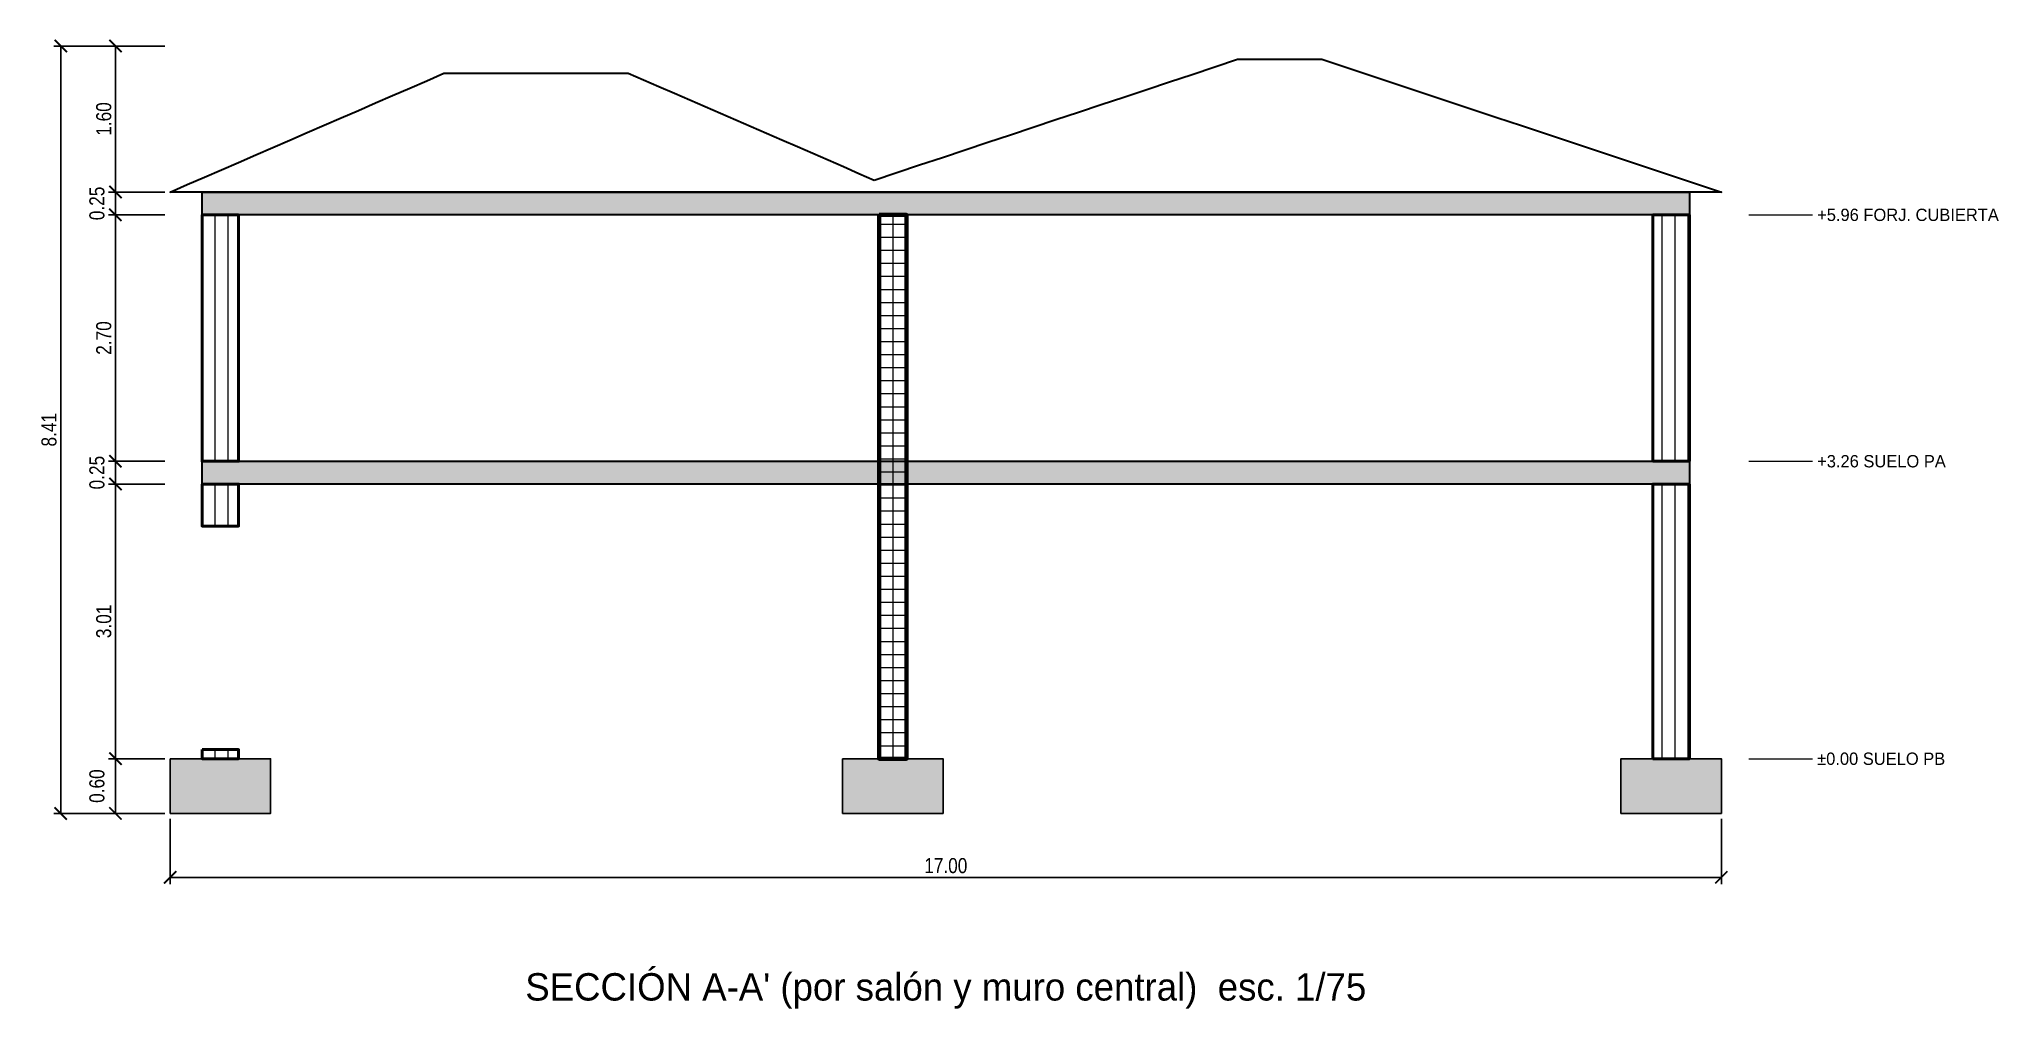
# Model space of a CAD drawing. Header units: millimetres. Extents: x -1786 to 19691, y -2740 to 7885.
import ezdxf
from ezdxf.enums import TextEntityAlignment as Align

# ---------------------------------------------------------------- set-up
doc = ezdxf.new("R2010")
doc.units = ezdxf.units.MM
for name, color, linetype, lineweight in [('cimentacion', 8, 'Continuous', 25), ('COTAS', 3, 'Continuous', 13), ('cubierta', 6, 'Continuous', 35), ('forjado_cubierta', 5, 'Continuous', 35), ('forjado_PB_PA', 5, 'Continuous', 35), ('MURO_CENTRAL', 1, 'Continuous', 70), ('muros_PA', 7, 'Continuous', 50), ('muros_PB', 7, 'Continuous', 50), ('RAYADO_FORJADO', 7, 'Continuous', 9), ('RAYADO_MURO', 7, 'Continuous', 9), ('RAYADO_MURO_CENTRAL', 1, 'Continuous', 9), ('RAYADO_OTROS', 8, 'Continuous', 9), ('TEXTO', 2, 'Continuous', 13)]:
    doc.layers.add(name, color=color, linetype=linetype, lineweight=lineweight)
doc.styles.add('OpenSansCondensed-Light', font='OpenSansCondensed-Light.ttf')
doc.dimstyles.new('EZDXF', dxfattribs={"dimtxt": 0.25, "dimasz": 0.175, "dimexe": 0.375, "dimexo": 0.125, "dimgap": 0.1, "dimtad": 1, "dimlfac": 100, "dimzin": 12, "dimdsep": 46, "dimtxsty": 'OpenSansCondensed-Light', "dimblk": 'ARCHTICK', "dimcen": 2.5, "dimazin": 3, "dimtfac": 0.5, "dimtmove": 2, "dimatfit": 3})

# ---------------------------------------------------------------- blocks, each defined once
blk = doc.blocks.new('_ARCHTICK')
at = {"color": 0, "linetype": 'BYBLOCK', "const_width": 0.15}
blk.add_lwpolyline([(-0.5, -0.5), (0.5, 0.5)], dxfattribs=at)

msp = doc.modelspace()

# ---------------------------------------------------------------- hatches: boundary and pattern name
at = {"layer": 'RAYADO_FORJADO'}
h = msp.add_hatch(color=7, dxfattribs=at)
h.dxf.hatch_style = 1
h.paths.add_polyline_path([(0, 6210), (16300, 6210), (16300, 5960), (0, 5960)])
h = msp.add_hatch(color=7, dxfattribs=at)
h.dxf.hatch_style = 1
h.paths.add_polyline_path([(0, 3260), (16300, 3260), (16300, 3010), (0, 3010)])
at = {"layer": 'RAYADO_MURO'}
h = msp.add_hatch(dxfattribs=at)
h.set_pattern_fill('ANSI31', scale=45, angle=45)
h.paths.add_polyline_path([(0, 5960), (400, 5960), (400, 3260), (0, 3260)])
h = msp.add_hatch(dxfattribs=at)
h.set_pattern_fill('ANSI31', scale=45, angle=45)
h.paths.add_polyline_path([(15900, 3260), (15900, 5960), (16300, 5960), (16300, 3260)])
h = msp.add_hatch(dxfattribs=at)
h.set_pattern_fill('ANSI31', scale=45, angle=45)
h.paths.add_polyline_path([(0, 3010), (400, 3010), (400, 2550), (0, 2550)])
h = msp.add_hatch(dxfattribs=at)
h.set_pattern_fill('ANSI31', scale=45, angle=45)
h.paths.add_polyline_path([(15900, 0), (15900, 3010), (16300, 3010), (16300, 0)])
h = msp.add_hatch(dxfattribs=at)
h.set_pattern_fill('ANSI31', scale=45, angle=45)
h.paths.add_polyline_path([(0, 100), (400, 100), (400, 0), (0, 0)])
at = {"layer": 'RAYADO_MURO_CENTRAL'}
h = msp.add_hatch(dxfattribs=at)
h.set_pattern_fill('ANSI37', scale=45, angle=45)
h.paths.add_polyline_path([(7420, 5960), (7720, 5960), (7720, 0), (7420, 0)])
at = {"layer": 'RAYADO_OTROS'}
h = msp.add_hatch(color=8, dxfattribs=at)
h.dxf.hatch_style = 1
h.paths.add_polyline_path([(-350, 0), (750, 0), (750, -600), (-350, -600)])
h = msp.add_hatch(color=8, dxfattribs=at)
h.dxf.hatch_style = 1
h.paths.add_polyline_path([(7020, 0), (7020, -600), (8120, -600), (8120, 0)])
h = msp.add_hatch(color=8, dxfattribs=at)
h.dxf.hatch_style = 1
h.paths.add_polyline_path([(15550, -600), (15550, 0), (16650, 0), (16650, -600)])

# ---------------------------------------------------------------- linework, layer by layer
at = {"layer": 'cimentacion'}
for points in [[(-350, 0), (750, 0), (750, -600), (-350, -600)], [(7020, 0), (7020, -600), (8120, -600), (8120, 0)], [(15550, -600), (15550, 0), (16650, 0), (16650, -600)]]:
    msp.add_lwpolyline(points, close=True, dxfattribs=at)
at = {"layer": 'COTAS'}
for p, q in [((16950, 5960), (17650, 5960)), ((16950, 3260), (17650, 3260)), ((16950, 0), (17650, 0))]:
    msp.add_line(p, q, dxfattribs=at)
at = {"layer": 'cubierta'}
msp.add_lwpolyline([(7366.2963, 6341.68724), (7615.10732, 6424.36588), (7863.91835, 6507.04452), (8112.72938, 6589.72316), (8361.5404, 6672.4018), (8610.35143, 6755.08043), (8859.16246, 6837.75907), (9107.97348, 6920.43771), (9356.78451, 7003.11635), (9605.59554, 7085.79499), (9854.40657, 7168.47363), (10103.21759, 7251.15226), (10352.02862, 7333.8309), (10600.83965, 7416.50954), (10849.65067, 7499.18818), (11098.4617, 7581.86682), (11347.27273, 7664.54545), (11405.11364, 7664.54545), (11462.95455, 7664.54545), (11520.79545, 7664.54545), (11578.63636, 7664.54545), (11636.47727, 7664.54545), (11694.31818, 7664.54545), (11752.15909, 7664.54545), (11810, 7664.54545), (11867.84091, 7664.54545), (11925.68182, 7664.54545), (11983.52273, 7664.54545), (12041.36364, 7664.54545), (12099.20455, 7664.54545), (12157.04545, 7664.54545), (12214.88636, 7664.54545), (12272.72727, 7664.54545), (12546.30682, 7573.63636), (12819.88636, 7482.72727), (13093.46591, 7391.81818), (13367.04545, 7300.90909), (13640.625, 7210), (13914.20455, 7119.09091), (14187.78409, 7028.18182), (14461.36364, 6937.27273), (14734.94318, 6846.36364), (15008.52273, 6755.45455), (15282.10227, 6664.54545), (15555.68182, 6573.63636), (15829.26136, 6482.72727), (16102.84091, 6391.81818), (16376.42045, 6300.90909), (16650, 6210), (-350, 6210), (-162.47954, 6291.30969), (25.04093, 6372.61937), (212.56139, 6453.92906), (400.08186, 6535.23874), (587.60232, 6616.54843), (775.12278, 6697.85812), (962.64325, 6779.1678), (1150.16371, 6860.47749), (1337.68417, 6941.78718), (1525.20464, 7023.09686), (1712.7251, 7104.40655), (1900.24557, 7185.71623), (2087.76603, 7267.02592), (2275.28649, 7348.33561), (2462.80696, 7429.64529), (2650.32742, 7510.95498), (2776.53649, 7510.95498), (2902.74557, 7510.95498), (3028.95464, 7510.95498), (3155.16371, 7510.95498), (3281.37278, 7510.95498), (3407.58186, 7510.95498), (3533.79093, 7510.95498), (3660, 7510.95498), (3786.20907, 7510.95498), (3912.41814, 7510.95498), (4038.62722, 7510.95498), (4164.83629, 7510.95498), (4291.04536, 7510.95498), (4417.25443, 7510.95498), (4543.46351, 7510.95498), (4669.67258, 7510.95498), (4838.21156, 7437.87575), (5006.75054, 7364.79651), (5175.28953, 7291.71728), (5343.82851, 7218.63805), (5512.36749, 7145.55881), (5680.90647, 7072.47958), (5849.44546, 6999.40034), (6017.98444, 6926.32111), (6186.52342, 6853.24188), (6355.0624, 6780.16264), (6523.60138, 6707.08341), (6692.14037, 6634.00418), (6860.67935, 6560.92494), (7029.21833, 6487.84571), (7197.75731, 6414.76648)], close=True, dxfattribs=at)
at = {"layer": 'forjado_cubierta'}
msp.add_lwpolyline([(0, 6210), (16300, 6210), (16300, 5960), (0, 5960)], close=True, dxfattribs=at)
at = {"layer": 'forjado_PB_PA'}
msp.add_lwpolyline([(0, 3260), (16300, 3260), (16300, 3010), (0, 3010)], close=True, dxfattribs=at)
at = {"layer": 'MURO_CENTRAL'}
msp.add_lwpolyline([(7420, 5960), (7720, 5960), (7720, 0), (7420, 0)], close=True, dxfattribs=at)
at = {"layer": 'muros_PA'}
for points in [[(0, 5960), (400, 5960), (400, 3260), (0, 3260)], [(15900, 3260), (15900, 5960), (16300, 5960), (16300, 3260)]]:
    msp.add_lwpolyline(points, close=True, dxfattribs=at)
at = {"layer": 'muros_PB'}
for points in [[(0, 3010), (400, 3010), (400, 2550), (0, 2550)], [(15900, 0), (15900, 3010), (16300, 3010), (16300, 0)], [(0, 100), (400, 100), (400, 0), (0, 0)]]:
    msp.add_lwpolyline(points, close=True, dxfattribs=at)

# ---------------------------------------------------------------- texts
at = {"layer": 'TEXTO'}
for s, p in [('+5.96 FORJ. CUBIERTA', (17700, 5960)), ('+3.26 SUELO PA', (17700, 3260)), ('±0.00 SUELO PB', (17700, 0))]:
    msp.add_text(s, height=135, dxfattribs=at).set_placement(p, align=Align.MIDDLE_LEFT)
msp.add_text("SECCIÓN A-A' (por salón y muro central)  esc. 1/75", height=300, dxfattribs=at).set_placement((8150, -2500), align=Align.MIDDLE_CENTER)

# ---------------------------------------------------------------- dimensions: what is measured, and where the dimension line sits
at = {"layer": 'COTAS'}
for base, p1, p2, text in [((-1550, -600), (-350, -600), (-350, 7810), '8.41'), ((-950, 6210), (-350, 6210), (-350, 7810), '1.60'), ((-950, 5960), (-350, 5960), (-350, 6210), '0.25'), ((-950, 3260), (-350, 3260), (-350, 5960), '2.70'), ((-950, 3010), (-350, 3010), (-350, 3260), '0.25'), ((-950, 0), (-350, 0), (-350, 3010), '3.01'), ((-950, -600), (-350, -600), (-350, 0), '0.60')]:
    msp.add_linear_dim(base=base, p1=p1, p2=p2, angle=90, text=text, dimstyle='EZDXF', override={"dimtxt": 165, "dimasz": 135, "dimexe": 75, "dimexo": 60, "dimgap": 45, "dimtad": 1, "dimclrt": 3}, dxfattribs=at).render()
msp.add_linear_dim(base=(-350, -1300), p1=(-350, -600), p2=(16650, -600), text='17.00', dimstyle='EZDXF', override={"dimtxt": 165, "dimasz": 135, "dimexe": 75, "dimexo": 60, "dimgap": 45, "dimtad": 1, "dimclrt": 3}, dxfattribs=at).render()

doc.saveas('drawing.dxf')
